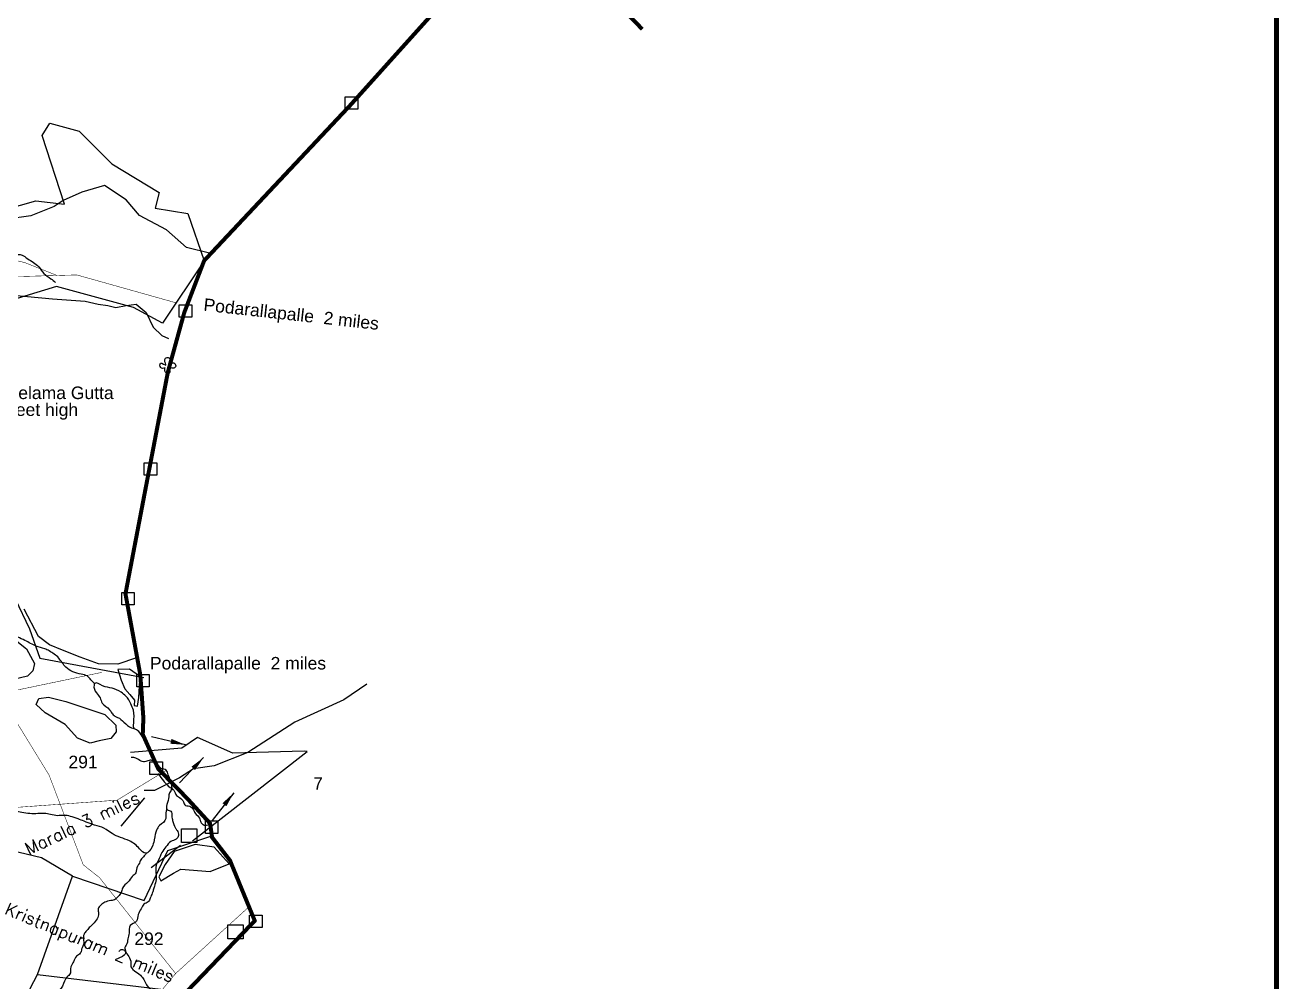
# Model space of a CAD drawing. Header units: feet. Extents: x 812574 to 820023, y 1579761 to 1589140.
# Drawn here: x 817518 to 820018, y 1584040 to 1585948 of the extents above; entities that cross this region are included whole.
import ezdxf
from ezdxf.enums import TextEntityAlignment as Align

# ---------------------------------------------------------------- set-up
doc = ezdxf.new("R2010")
doc.units = ezdxf.units.FT
doc.header["$LTSCALE"] = 15
doc.header["$MEASUREMENT"] = 0
doc.linetypes.add('HIDDEN2', pattern=[0.1875, 0.125, -0.0625])
for name, color, linetype in [('HILL', 17, 'Continuous'), ('PLOT', 7, 'Continuous'), ('PLOT NO', 7, 'Continuous'), ('ROADS', 6, 'Continuous'), ('TANKS-STREAM', 4, 'Continuous'), ('text2', 7, 'Continuous'), ('VILLAGE STONES', 240, 'Continuous')]:
    doc.layers.add(name, color=color, linetype=linetype)
doc.layers.add('VILLAGE BOUNDRY', color=5, linetype='HIDDEN2', lineweight=100)
doc.styles.add('section', font='complex.shx', dxfattribs={"height": 1.6})
doc.styles.get("Standard").update_dxf_attribs({"font": 'arial.ttf'})
doc.linetypes.add('DOTS', pattern='A,1e-06,-3,["●",Standard,S=3,R=0,X=-1.25,Y=-1.25],-3', length=6.000001)
doc.dimstyles.get("Standard").update_dxf_attribs({"dimtxt": 0.18, "dimasz": 0.18, "dimexe": 0.18, "dimexo": 0.0625, "dimgap": 0.09, "dimtad": 0, "dimtih": 1, "dimtoh": 1, "dimdec": 4, "dimzin": 0, "dimdsep": 46, "dimtxsty": 'Standard', "dimcen": 0.09, "dimadec": 0, "dimazin": 0, "dimtfac": 1, "dimtdec": 4, "dimtofl": 0, "dimtmove": 0, "dimatfit": 3, "dimfxl": 1, "dimtolj": 1, "dimtzin": 0, "dimarcsym": 0})

msp = doc.modelspace()

# ---------------------------------------------------------------- linework, layer by layer
at = {"layer": 'HILL'}
for points in [[(817888.6, 1585492.7), (817839.8, 1585504.6), (817800.1, 1585539.9), (817746.5, 1585568.6), (817719.6, 1585599.7), (817676.7, 1585628.3), (817631.1, 1585615), (817594.2, 1585598.6), (817575.8, 1585586.6), (817529.4, 1585567.8), (817482.2, 1585561.3)], [(817494.2, 1585409.5), (817572.5, 1585402.3), (817637.7, 1585397.5), (817663.7, 1585391.5), (817682.9, 1585389.1), (817699.3, 1585384.7), (817719.7, 1585389.1), (817739.3, 1585391.9), (817759.3, 1585374.7), (817773.3, 1585346), (817790.9, 1585329.2), (817804.1, 1585323.2)], [(817740.4, 1584686.1), (817703.1, 1584673.4), (817664.6, 1584674.1), (817627.9, 1584687.4), (817592.6, 1584701.5), (817566.8, 1584712.2), (817544.7, 1584728.9), (817516.3, 1584783.6)], [(817426.3, 1584764), (817452.6, 1584762.5), (817472.2, 1584734.8), (817494.9, 1584724.6), (817520.7, 1584704.3), (817536.8, 1584674.9), (817533.3, 1584660.6), (817522.8, 1584649.5), (817497.4, 1584643.7), (817475.2, 1584637.2), (817463.8, 1584642.5), (817463.5, 1584669.6), (817448.6, 1584709.9), (817433.7, 1584745.1), (817426.3, 1584764)], [(817748.1, 1584648.3), (817726, 1584663.9), (817702.8, 1584662.9), (817709.9, 1584641.7), (817716.9, 1584624.8), (817726.8, 1584613.3), (817736.4, 1584602.2), (817735.7, 1584591.3), (817742.2, 1584589.8), (817744.8, 1584607.5), (817747.8, 1584652.4)], [(817540, 1584593.5), (817545.2, 1584605.4), (817564.8, 1584608), (817599.5, 1584599.4), (817677.2, 1584573.3), (817698.8, 1584552.2), (817699.4, 1584538.6), (817689.2, 1584525.4), (817666, 1584521.1), (817647.8, 1584516.1), (817622.3, 1584526), (817597.8, 1584553.1), (817557.8, 1584576.9), (817540, 1584593.5)], [(817789, 1584241.3), (817814.1, 1584256.9), (817828.9, 1584265.2), (817887, 1584260.2), (817925.2, 1584275.3), (817894.8, 1584309), (817857.4, 1584314), (817815, 1584300.4), (817797.7, 1584274.2), (817784.8, 1584249.3), (817789, 1584241.3)]]:
    msp.add_lwpolyline(points, dxfattribs=at)
at = {"layer": 'HILL', "lineweight": -2}
msp.add_lwpolyline([(818199.3, 1584633.7), (818153.8, 1584602.6), (818056.2, 1584558), (817961.9, 1584497.2), (817895, 1584471.2), (817854.1, 1584464.9), (817826, 1584447.1), (817793.5, 1584430.4), (817776.1, 1584421.5), (817755.6, 1584421.7)], dxfattribs=at)
at = {"layer": 'PLOT'}
for points in [[(817076.6, 1585937.3), (817098.6, 1585924.5), (817157.2, 1585827.1), (817160.7, 1585737.5), (817045.4, 1585715.1), (817064.6, 1585582), (817097.3, 1585577.6), (817220.5, 1585547.9), (817350.7, 1585544.6), (817539.5, 1585597.4), (817596.8, 1585590.9), (817551.8, 1585728.1), (817567.1, 1585752.5), (817626, 1585736.8), (817691.2, 1585671.7), (817785.6, 1585614.1), (817777.7, 1585583.1), (817842.8, 1585572.2), (817875.1, 1585478.3), (817792.2, 1585353.4), (817734.5, 1585384.8), (817580.8, 1585427.1), (817312.1, 1585345.3), (817350.7, 1585544.6)], [(817185.1, 1585198.5), (817301.7, 1585102.5), (817374.7, 1585018.8), (817420.8, 1584965.9), (817469.5, 1584863.8), (817526.6, 1584744.2), (817547.5, 1584685.5), (817754.6, 1584647.1)], [(817513.2, 1583997.5), (817543, 1584055.1), (817612.3, 1584251.1), (817550.6, 1584287.4), (817460.8, 1584308.7), (817450.9, 1584337.7), (817328.1, 1584305.7)], [(817612.3, 1584251.1), (817755.6, 1584202.4), (817802.8, 1584301.8), (817890.6, 1584331.2)], [(817543, 1584055.1), (817839.2, 1584019.5)]]:
    msp.add_lwpolyline(points, dxfattribs=at)
at = {"layer": 'PLOT', "lineweight": -2}
msp.add_lwpolyline([(817851.9, 1584321.5), (818080.6, 1584499.2), (818074.3, 1584500), (817932.2, 1584496.5), (817861.7, 1584527.5), (817830.5, 1584505.9), (817728.4, 1584497.4)], dxfattribs=at)
at = {"layer": 'ROADS', "linetype": 'DOTS', "ltscale": 0.15, "const_width": 1}
for points in [[(817819, 1584055.7), (817666.3, 1584248.1), (817634, 1584273.6), (817565.8, 1584452.6), (817499, 1584561.5), (817452.5, 1584597), (817325.9, 1584959.2), (817200.5, 1585159.5), (817139.5, 1585189.5), (817047.4, 1585286.1), (817022.1, 1585308.6), (817034.3, 1585405.2), (816942.5, 1585617), (816794.2, 1585919.1), (816737.9, 1586142.3), (816734.8, 1586294.3)], [(816133, 1585726.2), (816218.1, 1585697.9), (816322.9, 1585699.5), (816432.9, 1585693.9), (816659, 1585633.3), (816768.5, 1585623.9), (816800.9, 1585608.2), (816855.2, 1585576.7), (816880, 1585558.3), (816983.3, 1585555.1), (817065.2, 1585559.8), (817196.8, 1585536.2), (817378.8, 1585505.5), (817516.9, 1585474.7), (817581.6, 1585448.8)], [(817671.4, 1584657.4), (817467.4, 1584614.8)], [(817826.3, 1583992.6), (817796, 1584009.5), (817791.7, 1584024.8), (817817.5, 1584056.1), (817957.7, 1584183.6), (817968.1, 1584193.1)]]:
    msp.add_lwpolyline(points, dxfattribs=at)
at = {"layer": 'ROADS', "linetype": 'HIDDEN2', "ltscale": 10, "const_width": 1}
msp.add_lwpolyline([(816316.3, 1585406.1), (816359.1, 1585390.1), (816410.4, 1585375.3), (816456.3, 1585346.8), (816502.1, 1585338), (816523.9, 1585319.7), (816540.6, 1585296.6), (816577.1, 1585265), (816609.2, 1585249.2), (816733.7, 1585262.3), (816829.9, 1585265.4), (816880.8, 1585246.8), (817070, 1585266), (817170.5, 1585300.2), (817361.3, 1585388.4), (817485.9, 1585446.1), (817621.1, 1585449.9), (817819.3, 1585394.2)], dxfattribs=at)
at = {"layer": 'ROADS', "linetype": 'HIDDEN2', "lineweight": -2, "ltscale": 10, "const_width": 1}
msp.add_lwpolyline([(817798.1, 1584461.2), (817701.6, 1584402.5), (817450.8, 1584384.5), (817237.5, 1584330.5), (817153.9, 1584325.7), (817079.4, 1584274.8), (816859.8, 1584116.3), (816725.7, 1584058.3), (816572, 1584047.4), (816517.1, 1584047.4)], dxfattribs=at)
at = {"layer": 'TANKS-STREAM'}
for points in [[(817656.9, 1584634.5), (817649.4, 1584642.5), (817641.9, 1584650.1), (817630.1, 1584653.5), (817613.1, 1584658.7), (817599.5, 1584667.4), (817585.1, 1584685.9), (817565.9, 1584700.1), (817557.2, 1584704.4), (817540.2, 1584709.6), (817517.8, 1584721), (817493.8, 1584737.5), (817491.5, 1584750.2), (817483.5, 1584765.5), (817480.5, 1584783.2), (817477.9, 1584797.6), (817472.5, 1584821.2), (817460.7, 1584841.3), (817455.9, 1584860.3), (817446.6, 1584900.7), (817441.3, 1584929.9), (817443.1, 1584949.6), (817436.6, 1584968.6), (817424.8, 1584988.7), (817404.2, 1585003), (817363.4, 1585026.1), (817346.5, 1585035.5), (817324.6, 1585056), (817316.7, 1585065.9), (817308.4, 1585076.6), (817292.2, 1585084.4), (817281.2, 1585100.5), (817270.3, 1585112.3), (817261.9, 1585126.3), (817254.3, 1585137.3), (817245.5, 1585156.3), (817228, 1585170.4), (817222, 1585181), (817218.6, 1585199), (817212.6, 1585219.3), (817202.1, 1585241.1), (817187.5, 1585259.1), (817168.2, 1585281), (817155.1, 1585293.4), (817141.8, 1585313.2), (817132.9, 1585333.7), (817122.5, 1585349.4), (817116.7, 1585353.7), (817098.5, 1585366.2), (817081.5, 1585381.6), (817066.4, 1585398.8), (817056, 1585413.9), (817041.4, 1585421.2), (817030.1, 1585431.6), (817017, 1585443), (817001.7, 1585455.2), (816999.8, 1585464.3), (816989.7, 1585474.2), (816978.7, 1585488.6), (816968.3, 1585496.9), (816960.7, 1585503.1), (816943.2, 1585514.5), (816928, 1585528.6), (816919.4, 1585549.2), (816913.7, 1585557.5), (816911.8, 1585564.1), (816920.7, 1585566), (816932.3, 1585566.8), (816942.2, 1585570.7), (816959.9, 1585571.5), (816974.3, 1585569.6), (816990.7, 1585574), (817001.3, 1585578.3), (817014.1, 1585577), (817025.2, 1585577.3), (817041, 1585582.9), (817052.1, 1585582.3), (817060.7, 1585581.7), (817073.3, 1585582.2), (817083.7, 1585580.1), (817091.1, 1585570.9), (817101.6, 1585567.9), (817114.8, 1585565), (817123.9, 1585562.9), (817134.9, 1585557.8), (817144.7, 1585553.4), (817157.3, 1585553.1), (817166.6, 1585553.4), (817181.9, 1585547.7), (817199.7, 1585544.4), (817210.5, 1585543.5), (817223, 1585543.2), (817230.6, 1585544.3), (817249.1, 1585543.9), (817254.3, 1585541.5), (817258.9, 1585539.2), (817267.7, 1585536.2), (817277.8, 1585535.9), (817290.3, 1585534.7), (817306.1, 1585531.3), (817316.1, 1585525.3), (817324.6, 1585518.7), (817334.5, 1585514.7), (817345.9, 1585515.4), (817354.1, 1585514.4), (817361.4, 1585516.4), (817373.6, 1585518.6), (817382.1, 1585516.9), (817392.7, 1585512.5), (817414, 1585509.7), (817428, 1585508.9), (817437.6, 1585508.8), (817452, 1585506.6), (817467.3, 1585502.6), (817481.8, 1585495.8), (817497.4, 1585491), (817512, 1585489.5), (817523.2, 1585482.2), (817534.7, 1585474.9), (817545.2, 1585466.2), (817555.5, 1585453), (817569.4, 1585442.4), (817578.8, 1585434.5)], [(817751.7, 1584529), (817741.9, 1584541.7), (817736.3, 1584544.7), (817734.6, 1584556.2), (817734, 1584581.9), (817729, 1584594.4), (817719.2, 1584609.8), (817709.4, 1584617.7), (817691.4, 1584625.9), (817672.3, 1584630.7), (817656.9, 1584635), (817655.6, 1584631.7), (817660.4, 1584616.2), (817667.6, 1584606.5), (817671.9, 1584596.2), (817686.5, 1584582.9), (817690.8, 1584576.2), (817697.2, 1584569.9), (817702.6, 1584567.6), (817715.2, 1584558), (817730.4, 1584546.5), (817736, 1584545.2)], [(817783.7, 1584455.6), (817794.1, 1584440.8), (817799.2, 1584435.1), (817804.9, 1584429.4), (817813.3, 1584424), (817816, 1584419.9), (817818.4, 1584413.9), (817826.2, 1584407.5), (817833.9, 1584399.4), (817837.7, 1584391.8), (817843.5, 1584391.1), (817852.8, 1584385.1), (817857.3, 1584376.5), (817865.6, 1584366.8), (817867.4, 1584361.8), (817868.4, 1584358.8), (817873.3, 1584353.7), (817877.6, 1584352.5), (817887.4, 1584355.4)], [(817810, 1584426.6), (817808.5, 1584421.4), (817806, 1584417.1), (817804.5, 1584409.3), (817800.9, 1584393.8), (817801.4, 1584383), (817808.8, 1584380.4), (817810.8, 1584370.6), (817812.3, 1584362), (817817.9, 1584346.8), (817821, 1584342.2), (817824.1, 1584331.9), (817819.5, 1584325), (817808.6, 1584320), (817798.9, 1584309.4), (817790.8, 1584298.2), (817783.6, 1584281.8), (817780.1, 1584275), (817778.8, 1584262.8), (817779.2, 1584244.6), (817776.1, 1584230.6), (817773.7, 1584222.9), (817771.6, 1584217.1), (817767.7, 1584207.1), (817763.6, 1584199.5), (817755.1, 1584195), (817749.5, 1584186), (817743.4, 1584174.3), (817740.2, 1584161), (817727.4, 1584152.3), (817725.4, 1584137.2), (817723, 1584125.9), (817719.6, 1584113.3), (817716.8, 1584108.8), (817717.4, 1584104.5), (817722.8, 1584093.6), (817728.7, 1584081.4), (817729.2, 1584070), (817739, 1584060.3), (817750.4, 1584051), (817756.4, 1584042.3), (817761.8, 1584032), (817772.1, 1584021.9), (817775.9, 1584018.4), (817781.3, 1584007.8), (817785.8, 1584003.7), (817793.3, 1583999.7), (817803, 1583993.1), (817811.6, 1583990.4), (817823.2, 1583987.5)], [(817800, 1584384), (817798.6, 1584369.7), (817798.6, 1584365.6), (817786, 1584351.8), (817780.1, 1584342.7), (817775.8, 1584325.6), (817775.2, 1584322.2), (817771.2, 1584309.1), (817758.5, 1584296.5), (817746.5, 1584305.4), (817736.7, 1584314.6), (817726, 1584321.2), (817708.2, 1584328.2), (817691.5, 1584335.8), (817679.4, 1584344.2), (817662.1, 1584351.3), (817651.5, 1584354.3), (817635.8, 1584360.4), (817623.6, 1584365.2), (817608.3, 1584370.1), (817595.4, 1584372.2), (817583.1, 1584371.5), (817568.5, 1584374.2), (817556.4, 1584376), (817543.3, 1584375.7), (817527.7, 1584375.7), (817511.8, 1584378), (817498.6, 1584380.1), (817482.4, 1584377.5), (817462.2, 1584376.9), (817444.3, 1584372.2), (817431.8, 1584370.3), (817418.6, 1584370.7), (817404.6, 1584368.2), (817395.7, 1584362.6), (817381.7, 1584363.9), (817368.6, 1584358.7), (817359.1, 1584356.9), (817346.4, 1584355.4), (817325.6, 1584355), (817302, 1584351), (817292.4, 1584350.4)], [(817759.9, 1584296.7), (817755.8, 1584291.6), (817748.8, 1584283.5), (817744.9, 1584275.1), (817741.9, 1584270.6), (817738.6, 1584257.6), (817731.7, 1584250.5), (817723.2, 1584239.1), (817712.3, 1584227), (817709.4, 1584218.2), (817703.8, 1584210.7), (817698.4, 1584205.2), (817688.8, 1584202.1), (817676.9, 1584198.9), (817669.4, 1584193.4), (817663.8, 1584185.6), (817664.3, 1584179.3), (817662.9, 1584168.6), (817655.6, 1584158), (817647.6, 1584150.1), (817641.8, 1584143), (817636.8, 1584137.4), (817634.2, 1584127.6), (817635, 1584117.7), (817630.8, 1584105.1), (817628, 1584097.3), (817620.8, 1584091.4), (817614.8, 1584080.4), (817609.4, 1584070.2), (817606.8, 1584054.6), (817603.2, 1584051.6), (817596.8, 1584041.5), (817586.1, 1584022.8), (817581.6, 1584015.8), (817582.5, 1584013.9), (817584.9, 1584010), (817593.6, 1584002.9), (817601.1, 1583995.2), (817611.8, 1583986.8), (817617.5, 1583983.9), (817621.1, 1583981.1), (817624.7, 1583973.3), (817628.4, 1583965.5), (817635.3, 1583955.1), (817638, 1583951.7), (817644.9, 1583944.2), (817650.9, 1583939.1), (817657.1, 1583924.7), (817662.5, 1583910), (817667.4, 1583904.3), (817673.8, 1583891.5), (817679.9, 1583889.3), (817684.9, 1583883), (817687.9, 1583876.2), (817690.8, 1583866.9), (817695.1, 1583857), (817702.8, 1583847.5), (817716.9, 1583832.2), (817722, 1583826.9), (817725.1, 1583817.5), (817723.8, 1583814.6), (817726, 1583806.2), (817730.4, 1583799.4), (817739.6, 1583791.8), (817745.5, 1583786.6), (817749.6, 1583779.7), (817755.4, 1583770.2), (817762.1, 1583765.4), (817762.7, 1583764.6), (817767.5, 1583762.8)]]:
    msp.add_spline(points, degree=3, dxfattribs=at)
at = {"layer": 'TANKS-STREAM', "lineweight": -2}
msp.add_spline([(817811.3, 1584422.5), (817809.8, 1584436.5), (817803.6, 1584453.1), (817799.3, 1584462.3), (817789.6, 1584465.9), (817780.3, 1584476.4), (817774.6, 1584479.9), (817767.4, 1584482.1), (817758.6, 1584479.3), (817749.3, 1584480.2), (817739.1, 1584486.4), (817729.7, 1584487.4)], degree=3, dxfattribs=at)
at = {"layer": 'text2', "color": 5, "linetype": 'Continuous', "lineweight": -2, "const_width": 10}
msp.add_lwpolyline([(820013.3, 1589135.5), (812579.5, 1589135.5), (812579.5, 1580324.3), (820013.3, 1580324.3)], close=True, dxfattribs=at)
at = {"layer": 'VILLAGE BOUNDRY', "lineweight": -2, "ltscale": 25, "const_width": 8}
for points in [[(818638.3, 1586051.7), (818748.7, 1585940.1)], [(818351.2, 1585993.7), (818166.3, 1585788.1), (817875.1, 1585478.3), (817835.5, 1585374.9), (817802.7, 1585255.9), (817764.5, 1585056.3), (817718.2, 1584814), (817747.8, 1584652.4), (817753.9, 1584566.5), (817752.7, 1584533.6), (817783.6, 1584464.8), (817841.1, 1584406.1), (817886.9, 1584356.2), (817891, 1584328.3), (817926.6, 1584282.3), (817976, 1584162), (817839.2, 1584019.5)]]:
    msp.add_lwpolyline(points, dxfattribs=at)
at = {"layer": 'VILLAGE STONES', "lineweight": -2}
for points in [[(818156.3, 1585805.2), (818181.3, 1585805.2), (818181.3, 1585780.3), (818156.3, 1585780.3)], [(817825.5, 1585390.4), (817850.5, 1585390.4), (817850.5, 1585365.5), (817825.5, 1585365.5)], [(817755.6, 1585075.2), (817780.6, 1585075.2), (817780.6, 1585050.3), (817755.6, 1585050.3)], [(817710.8, 1584816.8), (817735.7, 1584816.8), (817735.7, 1584791.9), (817710.8, 1584791.9)], [(817740.8, 1584653.1), (817765.7, 1584653.1), (817765.7, 1584628.2), (817740.8, 1584628.2)], [(817767.1, 1584478.7), (817792, 1584478.7), (817792, 1584453.8), (817767.1, 1584453.8)], [(817877.8, 1584361), (817902.7, 1584361), (817902.7, 1584336.1), (817877.8, 1584336.1)], [(817829.8, 1584345.4), (817860.5, 1584345.6), (817860.6, 1584317.9), (817829.9, 1584317.8)], [(817965.8, 1584173.4), (817990.7, 1584173.4), (817990.7, 1584148.5), (817965.8, 1584148.5)], [(817922.1, 1584153.6), (817952.8, 1584153.7), (817952.9, 1584126), (817922.2, 1584125.9)]]:
    msp.add_lwpolyline(points, close=True, dxfattribs=at)
msp.add_spline([(817797.1, 1585264.3), (817788.6, 1585265.1), (817788.3, 1585273.6), (817798.9, 1585270.2), (817796.4, 1585279.6), (817799.6, 1585284.5), (817806.1, 1585283.9), (817804.3, 1585270.9), (817812.9, 1585274.6), (817818.3, 1585270.6), (817814.4, 1585263.7), (817803.9, 1585266.2), (817806.7, 1585255.8), (817801.7, 1585253.6), (817796.8, 1585258.3), (817797, 1585264.6)], degree=3, dxfattribs=at)

# ---------------------------------------------------------------- texts
at = {"layer": 'PLOT NO', "lineweight": -2}
msp.add_text('Podarallapalle  2 miles', height=25, rotation=353.7003, dxfattribs=at).set_placement((817872.9, 1585378.7))
for s, p in [('Chelleluchelama Gutta', (817341.4, 1585202.3)), ('150 feet high ', (817421.9, 1585168.7)), ('Podarallapalle  2 miles', (817766.9, 1584663.1))]:
    msp.add_text(s, height=25, dxfattribs=at).set_placement(p)
for s, p in [('291', (817633.6, 1584478.7)), ('292', (817765, 1584126.2))]:
    msp.add_text(s, height=25, dxfattribs=at).set_placement(p, align=Align.MIDDLE_CENTER)
msp.add_text('7', height=24.6, rotation=0.2871, dxfattribs=at).set_placement((818102.4, 1584436), align=Align.MIDDLE_CENTER)
at = {"layer": 'PLOT NO', "linetype": 'Continuous', "lineweight": -2, "style": 'section'}
for s, rotation, p in [('Marala 3 miles', 25.2871, (817524.7, 1584292.5)), ('Kristnapuram 2 miles', 337.5132, (817475.3, 1584176))]:
    msp.add_text(s, height=24.639, rotation=rotation, dxfattribs=at).set_placement(p)

# ---------------------------------------------------------------- leaders
at = {"layer": 'PLOT NO', "color": 5, "lineweight": -2}
for points in [[(817838.1, 1584512.8), (817770, 1584529.1)], [(817874.1, 1584487.6), (817825.9, 1584436.9)], [(817934, 1584416.9), (817890.8, 1584361.8)]]:
    msp.add_leader(points, dimstyle='Standard', override={"dimasz": 30, "dimgap": 0.09, "dimtad": 0, "dimzin": 2}, dxfattribs=at)
at = {"layer": 'VILLAGE BOUNDRY', "linetype": 'Continuous', "lineweight": -2}
for points in [[(817756.3, 1584407), (817708.9, 1584350.3)], [(817828.1, 1584312.4), (817769.3, 1584267.5)]]:
    msp.add_leader(points, dimstyle='Standard', override={"dimgap": 0.09, "dimtad": 0}, dxfattribs=at)

doc.saveas('drawing.dxf')
